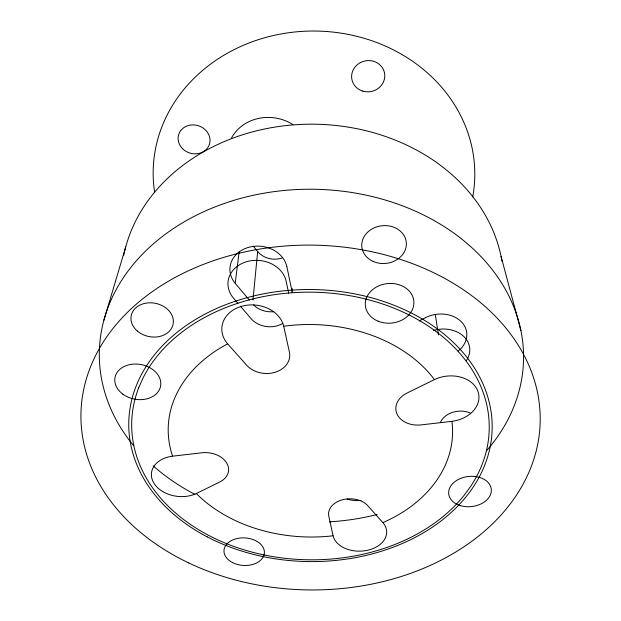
<?xml version="1.0" encoding="UTF-8"?>
<svg xmlns="http://www.w3.org/2000/svg" width="621" height="621" viewBox="0 0 621 621"><rect width="100%" height="100%" fill="white"/><g stroke="black" fill="none" stroke-linecap="round" stroke-linejoin="round"><path stroke-width="0.93" d="M292.227 292.607A21.929 18.04 4.1 0 0 292.002 291.171L292.126 288.299M252.957 300.028L257.668 251.528L253.725 246.716M239.124 251.924L235.196 283.37A28.76 23.994 5.5 0 1 247.368 247.717A28.76 23.994 5.5 0 1 286.824 266.479M103.909 320.164L125.729 246.879M419.159 320.925L425.439 317.696M196.515 493.416L219.764 481.981A21.983 15.898 5.7 0 0 226.634 462.878A21.983 15.898 5.7 0 0 201.895 452.787L172.84 456.14M434.444 379.602L407.058 393.039A23.055 17.442 -5.2 0 0 396.966 413.928A23.055 17.442 -5.2 0 0 421.139 424.896L451.909 421.333A30.033 22.752 -7 0 0 477.611 390.485A30.033 22.752 -7 0 0 434.436 379.594A142.201 106.253 0.8 0 0 283.712 326.235A31.283 25.073 4.9 0 0 240.723 306.564A31.283 25.073 4.9 0 0 227.635 343.848A142.201 106.253 0.8 0 0 172.599 456.171A28.255 20.229 6.8 0 0 154.109 483.487A28.255 20.229 6.8 0 0 196.321 493.516A142.201 106.253 0.8 0 0 333.073 535.799A26.99 18.708 -1.3 0 0 368.936 549.927A26.99 18.708 -1.3 0 0 382.893 522.618A142.201 106.253 0.8 0 0 451.909 421.333M382.761 522.486L367.764 505.68A21.215 14.927 -1 0 0 342.396 499.796A21.215 14.927 -1 0 0 328.796 516.167L333.035 535.644M227.806 344.026L246.63 365.187A23.815 18.801 3.8 0 0 275.188 372.251A23.815 18.801 3.8 0 0 289.394 352.022L283.758 326.452M237.921 303.327L233.372 298.018A29.366 24.266 5.3 0 1 245.761 261.953A29.366 24.266 5.3 0 1 286.079 280.948L288.641 293.081M240.443 306.262L251.148 318.713A22.387 18.234 4 0 0 282.602 323.533M235.343 283.541L249.394 300.067M501.085 256.489L520.903 330.613M286.863 266.688L292.002 291.171M435.344 314.824L438.465 334.882M133.694 445.769A212.141 166.56 0.8 0 1 173.383 228.59A212.141 166.56 0.8 0 1 453.058 232.549A212.141 166.56 0.8 0 1 486.538 450.761M377.141 514.522A212.141 166.56 0.8 0 1 329.51 521.857M194.955 494.386A212.141 166.56 0.8 0 1 153.193 465.882M123.758 255.184A191.361 158.083 0.8 0 1 315.026 124.208A191.361 158.083 0.8 0 1 501.947 261.061M440.343 422.606A19.849 14.733 -7 0 1 470.206 412.996M425.649 317.579A27.712 21.937 -7.8 0 1 461.442 321.872A27.712 21.937 -7.8 0 1 458.197 351.098M273.714 311.68A21.929 18.04 4.1 0 1 253.647 304.989M281.95 258.041A20.314 17.287 4.6 0 1 257.668 251.528M231.439 138.134A41.855 37.532 7.3 0 1 292.98 124.65M360.948 500.402A25.554 18.413 -1.5 0 1 347.139 499.074M433.505 330.419A28.271 22.146 -7.6 0 1 463.413 336.108A28.271 22.146 -7.6 0 1 466.449 360.514M154.645 192.479A160.823 142.582 0.8 0 1 316.042 31.05A160.823 142.582 0.8 0 1 472.697 197.059M138.599 388.04L138.467 388.381A178.786 133.818 0.8 0 0 239.698 548.452A178.786 133.818 0.8 0 0 464.058 495.411L470.718 486.29A178.786 133.818 0.8 0 0 381.713 303.685A178.786 133.818 0.8 0 0 143.179 377.723L138.599 388.04M137.404 331.086A21.378 16.93 11.7 0 0 172.739 325.614A21.378 16.93 11.7 0 0 146.315 303.087A21.378 16.93 11.7 0 0 137.404 331.086M373.19 261.433A22.34 18.925 -5.9 0 0 406.367 243.634A22.34 18.925 -5.9 0 0 372.623 228.621A22.34 18.925 -5.9 0 0 373.19 261.433M182.527 148.667A16.123 14.314 17.6 0 0 209.386 144.382A16.123 14.314 17.6 0 0 190.259 125.108A16.123 14.314 17.6 0 0 182.527 148.667M362.804 91.116A16.635 15.579 -12.3 0 0 384.484 72.804A16.635 15.579 -12.3 0 0 357.316 64.693A16.635 15.579 -12.3 0 0 362.804 91.116M188.8 562.968A229.638 172.405 0.8 0 0 540.06 425.028A229.638 172.405 0.8 0 0 202.857 264.6A229.638 172.405 0.8 0 0 188.8 562.968M122.795 394.118A23.194 17.59 10.7 0 0 160.412 386.891A23.194 17.59 10.7 0 0 130.138 364.535A23.194 17.59 10.7 0 0 122.795 394.118M460.495 505.649A21.409 15.121 -6.4 0 0 491.296 489.402A21.409 15.121 -6.4 0 0 458.182 479.552A21.409 15.121 -6.4 0 0 460.495 505.649M378.142 321.197A24.335 19.841 -5.1 0 0 413.889 301.938A24.335 19.841 -5.1 0 0 376.745 286.84A24.335 19.841 -5.1 0 0 378.142 321.197M232.386 562.517A20.245 13.794 3.4 0 0 264.313 553.676A20.245 13.794 3.4 0 0 235.864 538.834A20.245 13.794 3.4 0 0 232.386 562.517M207.189 536.862A181.728 136.038 0.8 0 0 491.584 437.65A181.728 136.038 0.8 0 0 232.603 302.155A181.728 136.038 0.8 0 0 207.189 536.862"/></g></svg>
